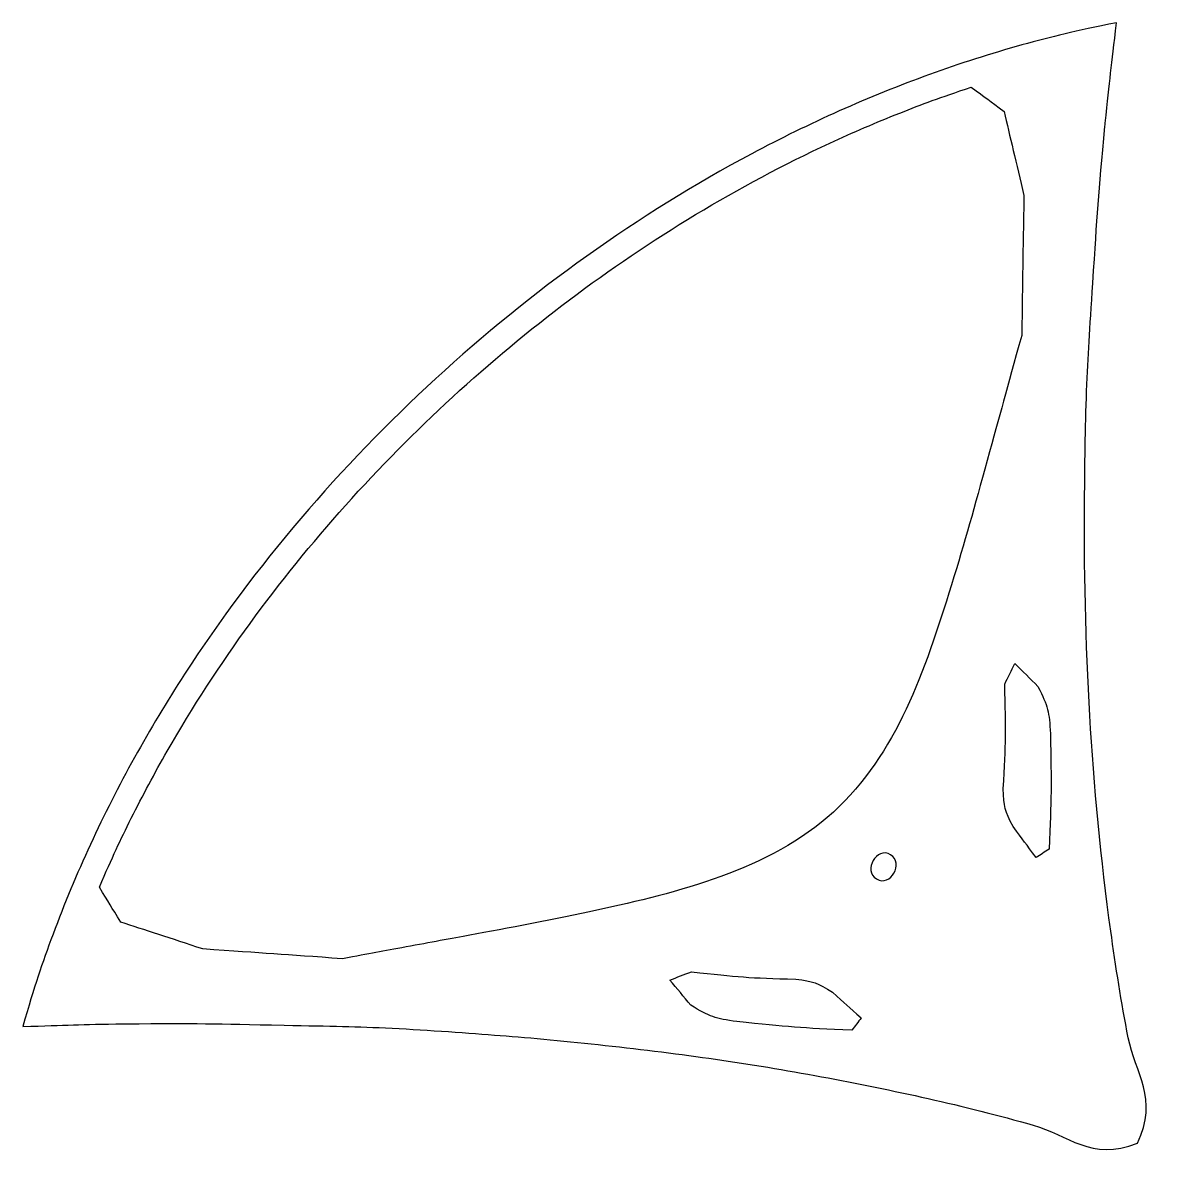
# Model space of a CAD drawing. Header units: millimetres. Extents: x 980 to 1144, y -170 to -5.
import ezdxf

# ---------------------------------------------------------------- set-up
doc = ezdxf.new("R2010")
doc.units = ezdxf.units.MM

msp = doc.modelspace()

# ---------------------------------------------------------------- linework, layer by layer
at = {"color": 7, "linetype": 'Continuous', "lineweight": 25}
for points, knots in [([(1137.96, -5.32), (1131.84, -6.54), (1128.77, -7.29), (1119.82, -9.77), (1115.29, -11.22), (1102.19, -15.96), (1093.53, -19.85), (1068.83, -33), (1053.45, -44.04), (1025.85, -69.36), (1013.61, -83.62), (998.27, -107.28), (993.77, -115.38), (987.82, -128.24), (986.05, -132.5), (982.76, -141.32), (981.77, -144.25), (980.03, -150.25)], [0, 0, 0, 0, 0.0625, 0.0625, 0.125, 0.125, 0.25, 0.25, 0.5, 0.5, 0.75, 0.75, 0.875, 0.875, 0.9375, 0.9375, 1, 1, 1, 1]), ([(991.09, -130.13), (993.03, -125.65), (994.08, -123.42), (997.33, -116.9), (999.09, -113.64), (1004.52, -104.17), (1008.56, -97.95), (1021.42, -80.27), (1031.29, -69.28), (1052.9, -49.45), (1064.56, -40.64), (1083.48, -29.22), (1089.89, -25.8), (1099.89, -21.15), (1103.26, -19.7), (1110.03, -17.02), (1112.34, -16.17), (1116.97, -14.61)], [0, 0, 0, 0, 0.0625, 0.0625, 0.125, 0.125, 0.25, 0.25, 0.5, 0.5, 0.75, 0.75, 0.875, 0.875, 0.9375, 0.9375, 1, 1, 1, 1]), ([(1140.96, -167.1), (1144.11, -160.64), (1140.63, -156.96), (1138.65, -146.78), (1137.82, -141.55), (1135.71, -126.26), (1134.66, -115.35), (1133.51, -95.36), (1133.23, -83.07), (1133.38, -69.65), (1133.44, -63.75), (1133.82, -53.25), (1134.09, -49.83), (1134.53, -42.9)], [0, 0, 0, 0, 0.125, 0.125, 0.25, 0.25, 0.5, 0.5, 0.75, 0.75, 0.875, 0.875, 1, 1, 1, 1]), ([(1124.26, -50.48), (1122.03, -58.48), (1121.16, -61.71), (1117.42, -75.3), (1116.07, -80.18), (1110.22, -99.07), (1106.24, -110.85), (1087.89, -127.69), (1074.35, -130.96), (1057.22, -134.69), (1049.72, -136.11), (1042.02, -137.53), (1038.84, -138.12), (1031.94, -139.39), (1030.28, -139.7), (1026.2, -140.46)], [0, 0, 0, 0, 0.125, 0.125, 0.25, 0.25, 0.5, 0.5, 0.75, 0.75, 0.875, 0.875, 0.9375, 0.9375, 1, 1, 1, 1]), ([(1103.3, -128.94), (1101.3, -127.73), (1103.33, -124.22), (1105.33, -125.43), (1107.34, -126.64), (1105.3, -130.15), (1103.3, -128.94)], [1, 1, 1, 1, 2, 2, 2, 3, 3, 3, 3]), ([(1017.77, -150.05), (1024.71, -150.2), (1028.14, -150.23), (1038.63, -150.75), (1044.52, -151.2), (1057.9, -152.2), (1070.13, -153.53), (1089.94, -156.39), (1100.71, -158.37), (1115.78, -161.78), (1120.92, -163.05), (1130.89, -165.9), (1134.25, -169.69), (1140.96, -167.1)], [0, 0, 0, 0, 0.125, 0.125, 0.25, 0.25, 0.5, 0.5, 0.75, 0.75, 0.875, 0.875, 1, 1, 1, 1])]:
    msp.add_open_spline(points, degree=3, knots=knots, dxfattribs=at)
for points in [[(1136.32, -19.84), (1136.97, -13.38), (1137.19, -11.77), (1137.96, -5.32)], [(1116.97, -14.61), (1119.09, -16.17), (1119.62, -16.56), (1121.72, -18.14)], [(1121.72, -18.14), (1122.53, -21.57), (1123.47, -25.61), (1124.57, -30.27)], [(1134.53, -42.9), (1135.17, -32.82), (1135.32, -30.3), (1136.28, -20.24)], [(1136.28, -20.24), (1136.29, -20.11), (1136.3, -19.97), (1136.32, -19.84)], [(1124.57, -30.27), (1124.42, -39.25), (1124.38, -41.88), (1124.26, -50.48)], [(1121.8, -100.82), (1122.29, -99.83), (1122.78, -98.83), (1123.27, -97.83)], [(1123.27, -97.83), (1124.38, -98.94), (1125.5, -100.04), (1126.61, -101.15)], [(1121.59, -115.94), (1121.98, -109.23), (1121.99, -107.54), (1121.8, -100.82)], [(1126.61, -101.15), (1128.05, -104.03), (1128.24, -104.79), (1128.41, -108)], [(1128.41, -108), (1128.54, -115.4), (1128.56, -117.25), (1128.21, -124.64)], [(1123.01, -121.37), (1121.82, -119.1), (1121.66, -118.5), (1121.59, -115.94)], [(1126.34, -125.83), (1124.86, -123.85), (1124.49, -123.36), (1123.01, -121.37)], [(1128.21, -124.64), (1127.59, -125.04), (1126.97, -125.44), (1126.34, -125.83)], [(994.19, -135.17), (992.81, -132.93), (992.46, -132.37), (991.09, -130.13)], [(1006.03, -139.04), (1001.48, -137.55), (997.53, -136.26), (994.19, -135.17)], [(1026.2, -140.46), (1017.63, -139.85), (1015, -139.66), (1006.03, -139.04)], [(1073.46, -143.54), (1074.49, -143.14), (1075.53, -142.73), (1076.57, -142.33)], [(1076.57, -142.33), (1083.25, -143.1), (1084.93, -143.23), (1091.65, -143.41)], [(1076.48, -147.16), (1075.48, -145.95), (1074.47, -144.74), (1073.46, -143.54)], [(1091.65, -143.41), (1094.19, -143.71), (1094.78, -143.92), (1096.94, -145.3)], [(1096.94, -145.3), (1098.79, -146.94), (1099.25, -147.35), (1101.1, -149)], [(1083.15, -149.53), (1079.97, -149.09), (1079.23, -148.83), (1076.48, -147.16)], [(1099.75, -150.76), (1092.36, -150.48), (1090.51, -150.3), (1083.15, -149.53)], [(1101.1, -149), (1100.65, -149.59), (1100.2, -150.17), (1099.75, -150.76)], [(980.03, -150.25), (986.52, -150.03), (988.15, -149.95), (994.64, -149.85)], [(994.64, -149.85), (994.77, -149.85), (994.91, -149.85), (995.04, -149.85)], [(995.04, -149.85), (1005.14, -149.75), (1007.67, -149.83), (1017.77, -150.05)]]:
    msp.add_open_spline(points, degree=3, dxfattribs=at)

doc.saveas('drawing.dxf')
